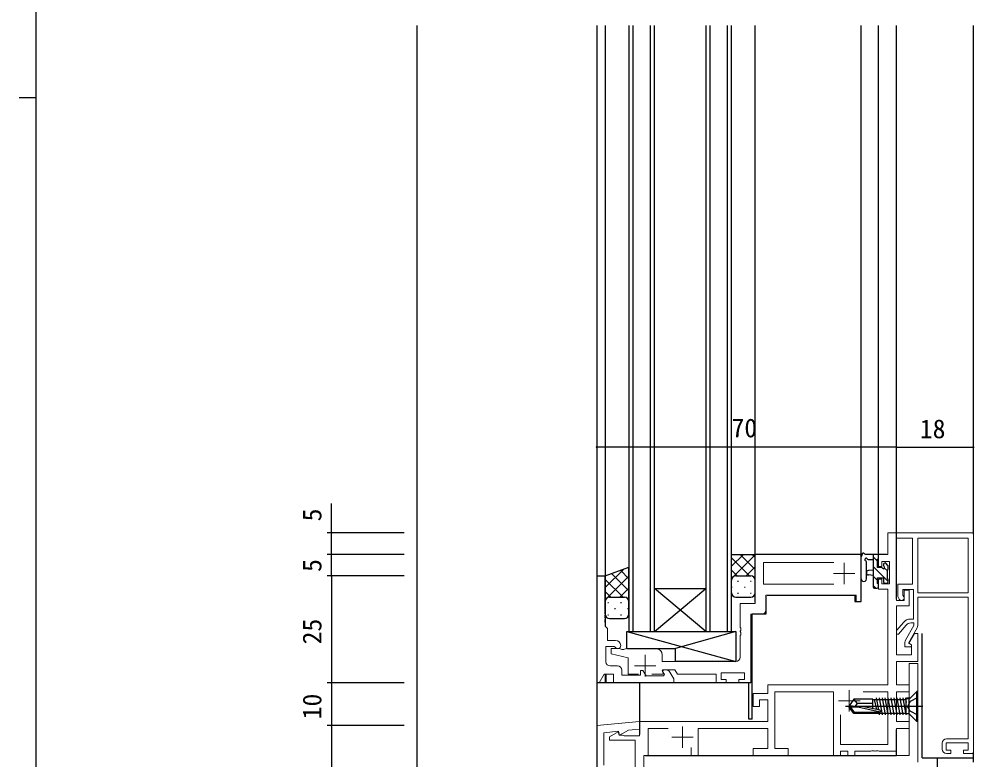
# Model space of a CAD drawing. Units: millimetres, scale not verified. Extents: x -567 to 567, y -403 to 403.
# Drawn here: x -566.7 to -343.6, y -130.7 to 42.3 of the extents above; entities that cross this region are included whole.
import ezdxf
from ezdxf.enums import TextEntityAlignment as Align

# ---------------------------------------------------------------- set-up
doc = ezdxf.new("R2010")
doc.units = ezdxf.units.MM
doc.header["$LTSCALE"] = 2
doc.layers.add('0-2_YKK_11', color=7, linetype='Continuous', lineweight=18)
for name, color, linetype in [('0-3_YKK_12', 2, 'Continuous'), ('0-4_YKK_13', 4, 'Continuous'), ('0-6_YKK_D', 6, 'Continuous'), ('0-7_YKK_ZWAK', 7, 'Continuous'), ('0-8_YSS_K', 3, 'Continuous')]:
    doc.layers.add(name, color=color, linetype=linetype)
doc.styles.add('ＭＳ ゴシック', font='')
doc.styles.get('ＭＳ ゴシック').set_extended_font_data('MS Gothic')

msp = doc.modelspace()

# ---------------------------------------------------------------- linework, layer by layer
at = {"layer": '0-2_YKK_11'}
for p, q in [((-356.747, -78.884), (-356.747, -91.684)), ((-376.347, -84.614), (-392.817, -84.614)), ((-428.647, -108.754), (-426.917, -108.754)), ((-358.747, -108.184), (-358.747, -129.684)), ((-374.817, -120.124), (-374.817, -127.054)), ((-351.047, -128.184), (-351.047, -126.784))]:
    msp.add_line(p, q, dxfattribs=at)
at = {"layer": '0-2_YKK_11', "color": 2}
for p, q in [((-373.947, -84.684), (-373.947, -89.684)), ((-376.447, -87.184), (-371.447, -87.184)), ((-420.447, -106.184), (-420.447, -111.184)), ((-422.947, -108.684), (-417.947, -108.684)), ((-372.747, -114.384), (-372.747, -119.384)), ((-375.247, -116.884), (-370.247, -116.884)), ((-411.747, -122.884), (-411.747, -127.884)), ((-414.247, -125.384), (-409.247, -125.384))]:
    msp.add_line(p, q, dxfattribs=at)
at = {"layer": '0-2_YKK_11'}
for points in [[(-363.377, -84.314), (-365.147, -84.314), (-365.147, -85.484), (-365.947, -85.484), (-365.947, -82.684), (-363.747, -82.684), (-363.747, -77.684), (-361.747, -77.684), (-361.747, -93.484), (-359.947, -93.484), (-359.947, -91.084), (-358.747, -91.084), (-358.747, -94.684), (-361.747, -94.684), (-361.747, -106.184), (-358.247, -106.184), (-358.247, -103.805), (-358.857, -103.453), (-357.547, -101.184), (-356.747, -101.184), (-356.747, -107.684), (-361.747, -107.684), (-361.747, -113.184), (-358.747, -113.184), (-358.747, -114.814), (-361.747, -114.814), (-361.747, -121.684), (-358.747, -121.684), (-358.747, -123.314), (-361.747, -123.314), (-361.747, -128.684), (-365.789, -128.684), (-365.972, -128.564), (-366.522, -128.564), (-366.705, -128.684), (-366.789, -128.684), (-366.972, -128.564), (-367.522, -128.564), (-367.705, -128.684), (-371.447, -128.684)], [(-361.067, -93.184), (-361.447, -92.526), (-361.447, -89.684), (-357.947, -89.684), (-357.947, -78.884), (-361.747, -78.884), (-361.747, -77.684), (-343.747, -77.684)], [(-343.747, -77.684), (-343.747, -129.184), (-346.047, -129.184), (-346.047, -128.384), (-344.947, -128.384), (-344.947, -126.684), (-350.147, -126.684), (-350.147, -128.384), (-349.047, -128.384), (-349.047, -129.184), (-350.047, -129.184)], [(-422.747, -134.226), (-422.747, -126.084), (-428.747, -126.084), (-428.747, -125.282), (-426.749, -124.129), (-426.547, -124.884), (-425.747, -124.884), (-425.507, -125.004), (-425.347, -125.084), (-421.747, -125.084), (-421.747, -121.684), (-391.747, -121.684), (-391.747, -116.684), (-393.747, -116.684), (-393.747, -118.184), (-395.247, -118.184), (-395.247, -115.184), (-391.747, -115.184), (-391.747, -113.184), (-363.747, -113.184), (-363.747, -90.784), (-365.947, -90.784), (-365.947, -88.484), (-365.147, -88.484), (-365.147, -89.584), (-363.377, -89.584), (-363.377, -84.314)], [(-392.247, -95.684), (-392.247, -92.184), (-371.147, -92.184), (-371.147, -93.684), (-369.947, -93.684), (-369.947, -92.184), (-369.947, -82.984), (-370.247, -82.684), (-394.747, -82.684), (-394.747, -94.184), (-398.247, -94.184), (-398.247, -99.726), (-398.127, -99.909), (-398.127, -100.459), (-398.247, -100.643), (-398.247, -100.726), (-398.127, -100.909), (-398.127, -101.459), (-398.247, -101.643), (-398.247, -106.684)], [(-376.347, -84.614), (-392.817, -84.614), (-392.817, -89.684), (-376.347, -89.684)], [(-431.747, -112.684), (-431.747, -87.684), (-429.747, -87.684), (-429.747, -96.726), (-429.867, -96.909), (-429.867, -97.459), (-429.747, -97.643), (-429.747, -97.726), (-429.867, -97.909), (-429.867, -98.459), (-429.747, -98.643), (-429.747, -99.484), (-429.547, -99.684), (-429.247, -99.984), (-429.247, -102.784), (-427.347, -102.784)], [(-358.527, -97.784), (-357.747, -97.784), (-357.747, -90.884), (-360.247, -90.884), (-360.247, -92.204), (-360.027, -92.584)], [(-350.047, -125.784), (-344.947, -125.784), (-344.947, -92.684), (-356.747, -92.684), (-356.747, -99.306)], [(-418.897, -110.684), (-416.312, -110.684), (-416.182, -110.458), (-416.497, -109.911), (-416.366, -109.684), (-413.474, -109.684), (-412.897, -110.684), (-403.847, -110.684), (-403.847, -112.684), (-401.547, -112.684), (-401.547, -111.884), (-402.647, -111.884), (-402.647, -110.384), (-397.247, -110.384), (-397.247, -111.884), (-398.547, -111.884), (-398.547, -112.684), (-395.747, -112.684), (-395.747, -96.684), (-393.247, -96.684)], [(-359.482, -99.208), (-361.26, -101.284), (-361.747, -101.284), (-361.747, -100.469), (-360.046, -98.483)], [(-356.881, -99.806), (-358.957, -103.401), (-358.207, -103.834), (-358.327, -104.284), (-359.747, -104.284), (-359.747, -103.238)], [(-359.613, -102.738), (-357.647, -99.333), (-357.647, -98.684), (-358.343, -98.684)], [(-427.453, -104.334), (-427.713, -104.184), (-429.647, -104.184), (-429.647, -107.754)], [(-417.947, -104.684), (-424.847, -104.684), (-425.396, -104.884), (-425.897, -104.884), (-426.447, -104.684), (-428.347, -104.684), (-428.347, -105.884), (-424.447, -106.884), (-424.447, -110.684), (-421.997, -110.684)], [(-399.247, -107.684), (-416.447, -107.684), (-416.447, -106.184)], [(-356.747, -131.184), (-356.747, -118.643), (-356.867, -118.459), (-356.867, -117.909), (-356.747, -117.726), (-356.747, -108.184), (-358.747, -108.184)], [(-414.661, -110.184), (-413.747, -111.768), (-413.747, -112.684), (-427.847, -112.684), (-427.847, -110.684), (-429.992, -110.684), (-431.147, -112.684), (-431.747, -112.684)], [(-425.917, -109.754), (-425.917, -110.884), (-421.547, -110.884), (-421.547, -109.784), (-420.947, -109.784), (-420.196, -111.084), (-416.151, -111.084), (-415.955, -110.744), (-416.37, -110.025), (-416.174, -109.684), (-415.527, -109.684)], [(-371.447, -128.684), (-371.447, -129.684), (-373.077, -129.684), (-373.077, -128.684), (-374.817, -128.684), (-374.817, -129.684), (-376.447, -129.684), (-376.447, -114.814), (-390.117, -114.814), (-390.117, -128.054), (-387.047, -128.054), (-387.047, -129.684), (-395.247, -129.684), (-395.247, -128.054), (-391.747, -128.054), (-391.747, -123.314), (-408.047, -123.314), (-408.047, -129.684), (-409.677, -129.684), (-409.677, -127.784)], [(-374.817, -120.124), (-374.817, -127.054), (-363.747, -127.054), (-363.747, -114.814), (-369.507, -114.814)], [(-431.747, -182.684), (-431.747, -122.684), (-421.747, -121.684), (-421.747, -123.493), (-424.347, -123.753), (-426.402, -124.94), (-426.658, -123.984), (-430.117, -124.33), (-430.117, -131.926)], [(-415.097, -123.314), (-419.747, -123.314), (-419.747, -129.684), (-420.747, -129.684), (-420.747, -142.684)], [(-358.747, -129.684), (-420.747, -129.684), (-420.747, -171.184)]]:
    msp.add_lwpolyline(points, dxfattribs=at)
msp.add_lwpolyline([(-356.747, -78.884), (-356.747, -91.684), (-344.947, -91.684), (-344.947, -78.884)], close=True, dxfattribs=at)
for centre, radius, start, end in [((-360.547, -92.884), 0.6, 210, 30.00002), ((-393.247, -95.684), 1, 270.00001, 359.99999), ((-358.527, -99.784), 2, 89.99999, 139.41284), ((-358.343, -100.184), 1.5, 89.99999, 139.41284), ((-357.747, -99.306), 1, 329.99995, 359.99996), ((-426.847, -103.984), 0.7, 209.99999, 0), ((-427.347, -103.984), 1.2, 0.00001, 89.99999), ((-417.947, -106.184), 1.5, 0.00001, 89.99999), ((-358.747, -103.238), 1, 149.99995, 179.99996), ((-399.247, -106.684), 1, 270.00001, 359.99999), ((-428.647, -107.754), 1, 180.00001, 269.99999), ((-426.917, -109.754), 1, 0.00001, 89.99999), ((-415.527, -110.684), 1, 30, 90.00003), ((-350.047, -126.784), 1, 90.00001, 179.99999), ((-350.047, -128.184), 1, 180.00001, 269.99999)]:
    msp.add_arc(centre, radius, start, end, dxfattribs=at)
at = {"layer": '0-3_YKK_12'}
for p, q in [((-431.747, 40.816), (-431.747, -112.684)), ((-431.747, 40.816), (-431.747, -182.684)), ((-429.747, 40.816), (-429.747, -99.486)), ((-423.247, -100.684), (-423.247, 40.816)), ((-419.247, 40.816), (-419.247, -100.684)), ((-405.247, -100.684), (-405.247, 40.816)), ((-401.247, 40.816), (-401.247, -100.684)), ((-394.747, -93.884), (-394.747, 40.816)), ((-369.947, -93.684), (-369.947, 40.816)), ((-365.947, -82.684), (-365.947, 40.816)), ((-361.747, -93.184), (-361.747, 40.816)), ((-343.747, -77.983), (-343.747, 40.816)), ((-369.947, -82.684), (-394.747, -82.684)), ((-364.047, -82.684), (-365.947, -82.684)), ((-431.747, -87.684), (-429.747, -87.684)), ((-418.247, -90.684), (-406.247, -90.684)), ((-418.247, -100.684), (-406.247, -90.684)), ((-406.247, -100.684), (-418.247, -90.684)), ((-391.947, -92.184), (-371.447, -92.184)), ((-371.447, -92.184), (-371.447, -93.684)), ((-371.447, -93.684), (-369.947, -93.684)), ((-395.747, -96.984), (-395.747, -112.684)), ((-395.447, -121.184), (-395.447, -96.684)), ((-418.247, -100.684), (-406.247, -100.684)), ((-429.747, -110.684), (-429.747, -112.684)), ((-429.547, -112.684), (-429.547, -110.684)), ((-395.747, -112.684), (-431.747, -112.684)), ((-421.747, -112.684), (-421.747, -124.784)), ((-421.747, -121.684), (-421.747, -124.784)), ((-361.747, -129.684), (-361.747, -123.614)), ((-343.747, -131.184), (-343.747, -128.884)), ((-420.447, -129.684), (-361.747, -129.684))]:
    msp.add_line(p, q, dxfattribs=at)
for points in [[(-424.247, 40.816), (-424.247, -100.684), (-418.247, -100.684), (-418.247, 40.816)], [(-406.247, 40.816), (-406.247, -100.684), (-400.247, -100.684), (-400.247, 40.816)], [(-392.247, -92.484), (-392.247, -96.684), (-395.447, -96.684)], [(-395.447, -121.184), (-396.247, -121.184), (-396.247, -112.684)]]:
    msp.add_lwpolyline(points, dxfattribs=at)
at = {"layer": '0-4_YKK_13'}
for p, q in [((-400.247, -88.685), (-400.247, -82.685)), ((-400.247, -82.685), (-394.747, -82.685)), ((-397.478, -82.685), (-400.247, -85.453)), ((-400.247, -83.52), (-396.083, -87.685)), ((-394.747, -82.782), (-399.859, -87.894)), ((-398.254, -82.685), (-394.747, -86.192)), ((-395.426, -82.685), (-394.747, -83.363)), ((-394.747, -88.685), (-394.747, -82.685)), ((-369.947, -88.412), (-369.947, -83.25)), ((-369.947, -88.412), (-369.947, -83.25)), ((-366.247, -82.684), (-368.927, -82.684)), ((-366.247, -82.684), (-368.927, -82.684)), ((-368.747, -88.412), (-368.744, -84.451)), ((-368.747, -88.412), (-368.744, -84.451)), ((-368.327, -83.884), (-367.147, -83.884)), ((-368.327, -83.884), (-367.147, -83.884)), ((-367.147, -82.684), (-367.147, -90.284)), ((-367.147, -82.684), (-367.147, -90.284)), ((-366.147, -84.26), (-367.147, -83.26)), ((-365.947, -83.584), (-365.947, -82.984)), ((-365.947, -83.584), (-365.947, -82.984)), ((-425.415, -86.107), (-429.747, -90.439)), ((-426.223, -86.402), (-424.247, -88.378)), ((-424.247, -93.685), (-424.247, -85.685)), ((-400.247, -86.349), (-398.911, -87.685)), ((-394.747, -85.61), (-396.821, -87.685)), ((-367.147, -86.384), (-368.291, -86.486)), ((-367.147, -86.384), (-368.291, -86.486)), ((-363.647, -89.005), (-367.147, -85.505)), ((-364.747, -84.984), (-364.747, -85.323)), ((-364.747, -84.984), (-364.747, -85.323)), ((-363.847, -86.56), (-364.519, -85.887)), ((-363.735, -85.272), (-364.235, -84.772)), ((-363.735, -85.272), (-364.235, -84.772)), ((-363.847, -88.384), (-363.847, -86.284)), ((-363.847, -88.384), (-363.847, -86.284)), ((-363.647, -86.084), (-363.647, -85.484)), ((-363.647, -86.084), (-363.647, -85.484)), ((-424.247, -87.767), (-429.747, -93.267)), ((-429.747, -88.535), (-425.597, -92.685)), ((-428.297, -87.157), (-424.247, -91.206)), ((-400.038, -88.073), (-400.247, -88.282)), ((-400.247, -91.685), (-400.247, -88.685)), ((-399.247, -87.685), (-395.747, -87.685)), ((-399.247, -87.685), (-395.747, -87.685)), ((-398.873, -88.949), (-398.673, -88.949)), ((-395.843, -88.949), (-395.643, -88.949)), ((-394.747, -88.439), (-394.772, -88.463)), ((-394.747, -91.685), (-394.747, -88.685)), ((-367.147, -87.584), (-368.291, -87.482)), ((-367.147, -87.584), (-368.291, -87.482)), ((-366.147, -88.75), (-367.147, -87.75)), ((-363.647, -89.084), (-363.647, -88.584)), ((-363.647, -89.084), (-363.647, -88.584)), ((-429.747, -91.363), (-428.426, -92.685)), ((-424.247, -90.596), (-426.336, -92.685)), ((-400.247, -90.364), (-400.088, -90.364)), ((-397.258, -90.364), (-397.058, -90.364)), ((-366.557, -90.584), (-367.147, -89.995)), ((-366.847, -90.584), (-366.247, -90.584)), ((-366.847, -90.584), (-366.247, -90.584)), ((-365.947, -90.284), (-365.947, -89.684)), ((-365.947, -90.284), (-365.947, -89.684)), ((-364.447, -89.384), (-363.947, -89.384)), ((-364.447, -89.384), (-363.947, -89.384)), ((-428.747, -92.685), (-425.247, -92.685)), ((-428.747, -92.685), (-425.247, -92.685)), ((-424.247, -93.424), (-424.274, -93.452)), ((-399.247, -92.685), (-395.747, -92.685)), ((-398.873, -91.779), (-398.673, -91.779)), ((-395.843, -91.779), (-395.643, -91.779)), ((-429.747, -96.685), (-429.747, -93.685)), ((-429.194, -93.949), (-428.994, -93.949)), ((-427.579, -95.364), (-427.379, -95.364)), ((-426.164, -93.949), (-425.964, -93.949)), ((-424.549, -95.364), (-424.349, -95.364)), ((-424.247, -96.685), (-424.247, -93.685)), ((-429.194, -96.779), (-428.994, -96.779)), ((-428.747, -97.685), (-425.247, -97.685)), ((-426.164, -96.779), (-425.964, -96.779)), ((-424.747, -100.684), (-399.247, -107.684)), ((-399.247, -100.684), (-413.347, -104.685)), ((-355.747, -130.184), (-355.747, -101.184)), ((-424.747, -104.685), (-413.347, -104.685)), ((-413.347, -107.685), (-413.347, -104.685)), ((-399.247, -107.684), (-413.347, -107.685)), ((-356.977, -114.684), (-358.601, -116.308)), ((-356.747, -114.684), (-356.977, -114.684)), ((-356.977, -121.684), (-356.977, -114.684)), ((-356.747, -121.684), (-356.747, -114.684)), ((-355.545, -118.184), (-373.673, -118.184)), ((-371.701, -116.484), (-372.747, -118.034)), ((-372.747, -118.334), (-372.747, -118.034)), ((-372.747, -118.034), (-372.747, -118.334)), ((-371.241, -118.184), (-372.747, -118.034)), ((-369.641, -118.184), (-372.747, -118.184)), ((-367.247, -116.484), (-371.701, -116.484)), ((-370.847, -117.484), (-371.701, -116.484)), ((-371.348, -118.184), (-370.847, -117.484)), ((-367.247, -117.484), (-370.847, -117.484)), ((-365.64, -119.094), (-369.641, -118.184)), ((-367.247, -118.729), (-367.247, -116.484)), ((-367.247, -116.584), (-359.447, -116.584)), ((-366.339, -118.935), (-366.853, -116.584)), ((-366.46, -116.205), (-365.962, -119.021)), ((-365.76, -116.205), (-365.06, -120.163)), ((-365.06, -116.205), (-364.36, -120.163)), ((-363.66, -120.163), (-364.36, -116.205)), ((-362.96, -120.163), (-363.66, -116.205)), ((-362.26, -120.163), (-362.96, -116.205)), ((-361.56, -120.163), (-362.26, -116.205)), ((-360.86, -120.163), (-361.56, -116.205)), ((-360.16, -120.163), (-360.86, -116.205)), ((-359.46, -120.163), (-360.16, -116.205)), ((-359.634, -116.205), (-359.447, -117.264)), ((-359.447, -116.277), (-359.46, -116.205)), ((-359.447, -120.163), (-359.447, -116.205)), ((-358.954, -116.454), (-359.447, -116.454)), ((-359.403, -116.205), (-358.547, -116.205)), ((-358.747, -119.914), (-358.747, -116.454)), ((-371.701, -119.884), (-372.747, -118.334)), ((-370.785, -118.334), (-372.747, -118.334)), ((-371.542, -119.584), (-372.385, -118.334)), ((-370.785, -118.334), (-372.385, -118.334)), ((-365.695, -119.584), (-371.542, -119.584)), ((-365.537, -119.528), (-370.785, -118.334)), ((-367.247, -119.884), (-367.247, -119.584)), ((-366.153, -119.784), (-366.197, -119.584)), ((-365.862, -119.584), (-365.76, -120.163)), ((-358.954, -119.914), (-359.447, -119.914)), ((-356.977, -121.684), (-358.601, -120.061)), ((-356.747, -121.684), (-356.977, -121.684)), ((-355.747, -130.184), (-343.747, -130.184)), ((-352.247, -130.184), (-352.247, -145.184))]:
    msp.add_line(p, q, dxfattribs=at)
for points in [[(-365.208, -85.784), (-366.147, -85.784), (-366.147, -83.784)], [(-365.208, -85.784), (-366.147, -85.784), (-366.147, -83.784)], [(-429.747, -93.685), (-429.747, -87.685), (-424.255, -85.685)], [(-366.147, -89.484), (-366.147, -88.184), (-364.747, -88.184), (-364.747, -89.084)], [(-366.147, -89.484), (-366.147, -88.184), (-364.747, -88.184), (-364.747, -89.084)], [(-424.747, -104.685), (-424.747, -100.684), (-399.247, -100.684), (-399.247, -107.684)], [(-424.047, -100.684), (-399.247, -100.684), (-399.247, -107.184)], [(-356.747, -116.134), (-358.562, -117.039), (-359.171, -118.184)], [(-356.747, -120.234), (-358.562, -119.329), (-359.171, -118.184)], [(-367.247, -119.884), (-371.701, -119.884), (-371.542, -119.584)], [(-367.247, -119.784), (-366.153, -119.784), (-359.447, -119.784)]]:
    msp.add_lwpolyline(points, dxfattribs=at)
for centre, radius, start, end in [((-369.447, -82.684), 0.3, 30, 190.52878), ((-369.447, -82.684), 0.3, 30, 190.52878), ((-369.647, -83.25), 0.3, 130.52878, 180), ((-369.647, -83.25), 0.3, 130.52878, 180), ((-370.037, -82.794), 0.3, 310.52878, 10.52878), ((-370.037, -82.794), 0.3, 310.52878, 10.52878), ((-368.927, -82.384), 0.3, 210, 270), ((-368.927, -82.384), 0.3, 210, 270), ((-368.847, -83.884), 0.3, 30, 250.81024), ((-368.847, -83.884), 0.3, 30, 250.81024), ((-369.044, -84.451), 0.3, 359.95977, 70.81024), ((-369.044, -84.451), 0.3, 359.95977, 70.81024), ((-368.327, -83.584), 0.3, 210, 270), ((-368.327, -83.584), 0.3, 210, 270), ((-366.247, -82.984), 0.3, 0, 90), ((-366.247, -82.984), 0.3, 360, 90), ((-366.147, -83.584), 0.2, 270, 0), ((-366.147, -83.584), 0.2, 270, 360), ((-364.447, -84.984), 0.3, 45, 180), ((-364.447, -84.984), 0.3, 45, 180), ((-368.247, -86.984), 0.5, 95.09207, 264.90793), ((-368.247, -86.984), 0.5, 95.09207, 264.90793), ((-365.208, -86.084), 0.3, 33.05573, 90), ((-365.208, -86.084), 0.3, 33.05573, 90), ((-364.747, -85.784), 0.25, 213.05573, 56.94427), ((-364.747, -85.784), 0.25, 213.05573, 56.94427), ((-364.447, -85.323), 0.3, 180, 236.94427), ((-364.447, -85.323), 0.3, 180, 236.94427), ((-363.847, -86.084), 0.2, 270, 0), ((-363.847, -86.084), 0.2, 270, 360), ((-363.947, -85.484), 0.3, 0, 45), ((-363.947, -85.484), 0.3, 360, 45), ((-399.247, -88.685), 1, 90, 180), ((-399.247, -88.685), 1, 90, 180), ((-395.747, -88.685), 1, 0, 90), ((-395.747, -88.685), 1, 0, 90), ((-369.347, -88.412), 0.6, 179.95977, 359.95977), ((-369.347, -88.412), 0.6, 179.95977, 359.95977), ((-364.447, -89.084), 0.3, 180, 270), ((-364.447, -89.084), 0.3, 180, 270), ((-363.947, -89.084), 0.3, 270, 0), ((-363.947, -89.084), 0.3, 270, 360), ((-363.847, -88.584), 0.2, 0, 90), ((-363.847, -88.584), 0.2, 360, 90), ((-366.847, -90.284), 0.3, 180, 270), ((-366.847, -90.284), 0.3, 180, 270), ((-366.247, -90.284), 0.3, 270, 0), ((-366.247, -90.284), 0.3, 270, 360), ((-366.147, -89.684), 0.2, 0, 90), ((-366.147, -89.684), 0.2, 360, 90), ((-428.747, -93.685), 1, 90, 180), ((-428.747, -93.685), 1, 90, 180), ((-425.247, -93.685), 1, 0, 90), ((-425.247, -93.685), 1, 0, 90), ((-399.247, -91.685), 1, 180, 270), ((-395.747, -91.685), 1, 270, 0), ((-428.747, -96.685), 1, 180, 270), ((-425.247, -96.685), 1, 270, 0), ((-358.954, -115.954), 0.5, 270, 315), ((-365.695, -119.336), 0.248, 270, 77.19096), ((-358.954, -120.414), 0.5, 45, 90)]:
    msp.add_arc(centre, radius, start, end, dxfattribs=at)
at = {"layer": '0-6_YKK_D'}
for p, q in [((-361.747, -57.684), (-431.747, -57.684)), ((-361.747, -57.684), (-343.747, -57.684)), ((-476.747, -77.684), (-494.747, -77.684)), ((-476.747, -82.684), (-494.747, -82.684)), ((-476.747, -82.684), (-494.747, -82.684)), ((-493.747, -87.684), (-493.747, -82.684)), ((-476.747, -87.684), (-494.747, -87.684)), ((-476.747, -87.684), (-494.747, -87.684)), ((-493.747, -87.684), (-493.747, -112.684)), ((-476.747, -112.684), (-494.747, -112.684)), ((-476.747, -112.684), (-494.747, -112.684)), ((-493.747, -112.684), (-493.747, -122.684)), ((-476.747, -122.684), (-494.747, -122.684)), ((-476.747, -122.684), (-494.747, -122.684)), ((-493.747, -122.684), (-493.747, -182.684))]:
    msp.add_line(p, q, dxfattribs=at)
msp.add_lwpolyline([(-493.747, -82.684), (-493.747, -77.684), (-493.747, -70.784)], dxfattribs=at)
for centre, start, end in [((-431.747, -57.684), 0, 180), ((-431.747, -57.684), 180, 0), ((-361.747, -57.684), 0, 180), ((-361.747, -57.684), 0, 180), ((-361.747, -57.684), 180, 0), ((-361.747, -57.684), 180, 0), ((-343.747, -57.684), 0, 180), ((-343.747, -57.684), 180, 0), ((-493.747, -77.684), 90, 270), ((-493.747, -77.684), 270, 90), ((-493.747, -82.684), 90, 270), ((-493.747, -82.684), 90, 270), ((-493.747, -82.684), 270, 90), ((-493.747, -82.684), 270, 90), ((-493.747, -87.684), 90, 270), ((-493.747, -87.684), 90, 270), ((-493.747, -87.684), 270, 90), ((-493.747, -87.684), 270, 90), ((-493.747, -112.684), 90, 270), ((-493.747, -112.684), 90, 270), ((-493.747, -112.684), 270, 90), ((-493.747, -112.684), 270, 90), ((-493.747, -122.684), 90, 270), ((-493.747, -122.684), 90, 270), ((-493.747, -122.684), 270, 90), ((-493.747, -122.684), 270, 90)]:
    msp.add_arc(centre, 0.106, start, end, dxfattribs=at)
at = {"layer": '0-7_YKK_ZWAK'}
for p, q in [((-562.7, -351), (-562.7, 399)), ((-566.7, 24), (-562.7, 24))]:
    msp.add_line(p, q, dxfattribs=at)
at = {"layer": '0-8_YSS_K'}
msp.add_line((-473.747, 40.816), (-473.747, -198.613), dxfattribs=at)

# ---------------------------------------------------------------- texts
at = {"layer": '0-6_YKK_D', "style": 'ＭＳ ゴシック'}
for s, p in [('70', (-400.267, -56.684)), ('18', (-356.267, -56.884))]:
    msp.add_text(s, height=4.399, dxfattribs=at).set_placement(p, align=Align.BOTTOM_LEFT)
for s, p in [('5', (-494.747, -74.984)), ('5', (-494.747, -86.784)), ('25', (-494.747, -103.704)), ('10', (-494.747, -121.204))]:
    msp.add_text(s, height=4.399, rotation=90, dxfattribs=at).set_placement(p, align=Align.BOTTOM_LEFT)

doc.saveas('drawing.dxf')
